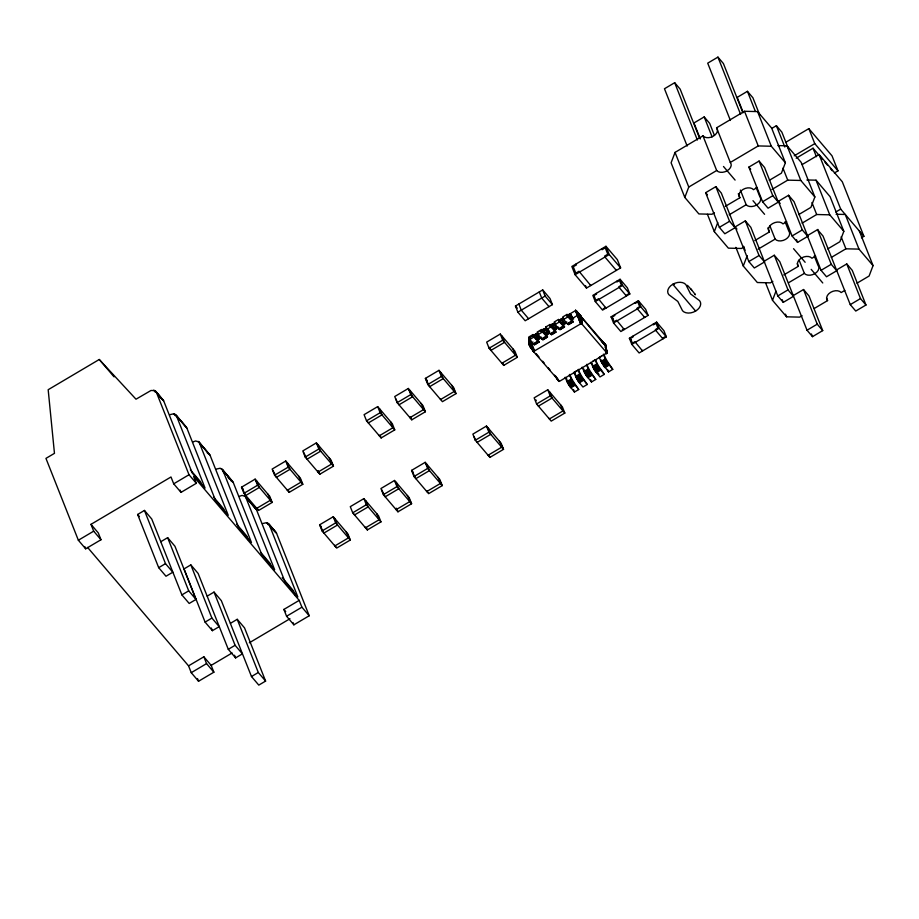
<?xml version="1.0" encoding="UTF-8"?>
<svg xmlns="http://www.w3.org/2000/svg" width="919" height="919" viewBox="0 0 919 919"><rect width="100%" height="100%" fill="white"/><g stroke="black" fill="none" stroke-linecap="round" stroke-linejoin="round"><path stroke-width="1.38" d="M534.755 344.338C532.905 345.36 529.47 339.18 528.724 337.078L532.986 334.562C542.555 349.335 530.7 323.844 539.51 339.203L537.649 337.227L538.787 342.293L533.95 337.02L532.986 334.562M543.049 338.422C543.474 342.58 537.201 333.586 537.236 332.046L541.498 329.53L542.463 331.977L547.299 337.262L546.162 332.196L548.023 334.16L545.897 335.424M551.71 333.873C550.941 336.538 546.081 328.68 545.748 327.003L550.01 324.487L550.975 326.946L555.811 332.218L554.674 327.153L556.535 329.128L554.41 330.392M558.522 319.456C567.999 334.011 556.294 308.853 565.047 324.085L563.152 322.178L564.323 327.175L559.487 321.903L558.522 319.456L554.26 321.972C554.226 323.499 560.498 332.494 560.073 328.347M567.034 314.413L567.999 316.871L572.836 322.144L571.698 317.078L573.559 319.054C564.806 303.833 576.523 328.933 567.034 314.413L562.773 316.929C563.106 318.606 567.965 326.452 568.735 323.798M534.054 352.172L534.536 350.886L581.417 323.431L606.931 353.022L559.418 381.385L534.054 352.172L529.666 345.969L529.551 337.732L534.536 350.886M533.905 351.805L529.505 345.349L529.39 337.939L530.309 343.66L534.238 351.104L530.332 343.649L529.482 337.79L530.654 343.373L534.376 350.989L530.677 343.361L529.516 337.755C530.01 343.005 530.688 346.785 534.123 351.242L530.022 343.982L529.424 337.859L529.539 344.993L533.916 351.667M602.761 342.764L575.799 310.473L605.587 344.947L605.127 347.52M606.931 353.022L605.885 345.51L600.635 339.57L605.931 345.843L600.635 339.57L605.805 346.52L606.919 353.16L605.897 346.176L600.635 339.605L605.77 345.211L606.862 352.758M769.283 180.331L781.426 173.151L785.377 162.755L771.65 128.109L757.589 111.601L744.516 111.279L716.59 127.81A8.03 5.468 -21.6 0 1 713.431 136.127A8.03 5.468 -21.6 0 1 702.966 135.863L675.051 152.393L671.1 162.789L684.816 197.436L698.888 213.943L711.961 214.253L714.396 212.817M684.816 197.436L688.768 187.039L716.682 170.52A8.03 5.468 -21.6 0 0 727.147 170.773A8.03 5.468 -21.6 0 0 730.306 162.456L758.232 145.926L771.305 146.247L785.377 162.755M743.885 247.039L741.461 248.475L728.376 248.153L714.316 231.645L717.762 222.559M772.845 281.409L770.421 282.845L757.336 282.524L743.276 266.016L747.216 255.62M802.069 315.699L799.645 317.135L786.561 316.814L772.5 300.306L775.946 291.208M777.922 145.593L787.078 145.811L801.15 162.318L814.866 196.965L810.914 207.361L798.783 214.552M806.882 179.963L816.038 180.181L830.11 196.689L843.826 231.335L839.874 241.731L827.743 248.911M859.334 230.979L873.05 265.625L869.098 276.022L856.967 283.201M529.631 344.648L529.447 337.824L529.631 344.659L533.962 351.517L529.631 344.648L529.401 337.893L530.033 343.97M530.654 343.373L532.951 341.983M169.705 414.71L173.794 413.78L176.437 415.79L205.063 488.081L192.278 473.078L163.651 400.787L154.852 390.564L150.992 390.495L136.001 399.202L99.252 359.49L48.179 389.713L54.462 453.343L45.95 458.386L78.356 540.234L85.662 548.804L100.987 539.74L98.287 532.917L90.981 524.347L170.991 476.984L173.702 483.808L181.009 492.377L196.321 483.314L193.622 476.49L299.203 600.371L301.903 607.195L309.209 615.764L293.885 624.828L286.579 616.258L283.879 609.435L299.203 600.371M699.692 138.447L680.163 89.132L674.684 82.71L664.471 88.752L687.159 146.052M742.931 112.853L723.414 63.549L717.934 57.116L707.71 63.158L730.41 120.458M714.408 135.346L709.663 123.353L704.184 116.92L693.96 122.962L700.301 138.953M759.76 115.082L752.902 97.759L747.423 91.326L737.21 97.368L743.011 112.038M771.845 128.384L776.383 125.696L781.862 132.129L788.192 148.12M78.356 540.234L93.681 531.171L100.987 539.74M173.702 483.808L189.015 474.744L196.321 483.314M144.444 510.436L165.5 563.646L172.806 572.215L165.994 576.247L158.688 567.666L137.632 514.468L144.444 510.436L151.75 519.017L181.893 594.892L189.199 603.461L196.011 599.429L174.943 546.231L167.637 537.661L160.825 541.693M605.954 246.292L571.848 266.476L575.099 274.701L586.494 288.072L620.612 267.888L617.361 259.663L605.954 246.292L609.217 254.517L620.612 267.888M785.883 142.215L808.835 128.637L832.028 155.851L837.979 170.854L834.349 173.002M705.631 192.703L715.844 186.649L721.323 193.082L735.039 227.728L724.827 233.782L719.347 227.349L705.631 192.703L707.458 194.839M748.87 167.109L759.083 161.066L764.562 167.488L778.29 202.134L768.066 208.188L762.586 201.755L748.87 167.109L750.697 169.245M515.444 306.038L542.692 289.922L549.999 298.491L552.422 304.626L525.186 320.754L517.879 312.184L515.444 306.038L517.271 308.187M575.099 274.701L609.217 254.517M517.879 312.184L545.116 296.056L552.422 304.626M794.234 155.793L814.774 143.64L837.979 170.854M796.199 158.183L813.039 148.212L822.172 158.93M241.502 487.208L255.126 479.144L269.738 496.294L272.173 502.429L258.549 510.493L243.937 493.342L241.502 487.208L243.328 489.345M285.775 461.005L272.15 469.069L274.586 475.203L289.198 492.354L302.81 484.29L300.387 478.156L285.775 461.005L288.198 467.151L302.81 484.29M316.412 442.866L302.799 450.93L305.223 457.076L319.835 474.215L333.459 466.151L331.024 460.017L316.412 442.866L318.847 449.012L333.459 466.151M377.709 406.6L364.085 414.664L366.52 420.799L381.132 437.938L394.745 429.885L392.321 423.739L377.709 406.6L380.133 412.734L394.745 429.885M408.358 388.461L394.733 396.526L397.157 402.66L411.781 419.811L425.394 411.746L422.97 405.612L408.358 388.461L410.782 394.596L425.394 411.746M425.382 378.387L438.995 370.323L453.607 387.473L456.042 393.608L442.418 401.672L427.806 384.521L425.382 378.387L427.209 380.523M500.292 334.056L486.668 342.109L489.103 348.255L503.715 365.394L517.328 357.33L514.904 351.196L500.292 334.056L502.716 340.191L517.328 357.33M725.321 206.361L739.887 197.734A8.03 5.468 -21.6 0 1 743.046 189.417A8.03 5.468 -21.6 0 1 753.511 189.67L757.153 187.522M243.937 493.342L257.55 485.278L272.173 502.429M274.586 475.203L288.198 467.151M305.223 457.076L318.847 449.012M366.52 420.799L380.133 412.734M397.157 402.66L410.782 394.596M427.806 384.521L441.43 376.468L456.042 393.608M489.103 348.255L502.716 340.191M802.184 164.558L819.093 154.553L842.298 181.767L863.894 236.332L861.425 237.803M620.084 279.273L592.847 295.401L595.271 301.535L602.577 310.105L629.825 293.988L627.39 287.842L620.084 279.273L622.519 285.418L629.825 293.988M729.181 214.793L746.182 204.73A8.03 5.468 -21.6 0 0 756.647 204.983A8.03 5.468 -21.6 0 0 759.806 196.666L756.107 187.338M771.937 189.486L787.721 180.147L800.805 180.469L814.866 196.965M530.768 337.02L538.029 332.724M541.647 330.576L546.495 327.715M550.125 325.567L554.961 322.695M558.591 320.547L563.427 317.687M567.057 315.539L575.765 310.461L579.636 315.355L581.589 323.454M532.526 336.193L535.938 334.102M540.2 331.587C543.531 326.693 547.161 330.197 548.023 334.16M549.631 325.958C552.767 321.616 555.731 325.981 556.535 329.128M559.131 320.455L561.475 318.996M566.655 315.883L569.987 313.953M532.963 336.078L536.156 334.194M542.095 330.806L544.668 329.151M549.987 326.004L553.181 324.108M559.131 320.731L561.256 319.467M567.023 315.929L570.205 314.034M542.83 330.61L544.956 329.358M568.367 315.504L570.492 314.241M533.663 336.228L535.788 334.976M542.176 331.196L544.45 329.071M550.688 326.153L552.962 324.028M559.2 321.122L561.325 319.858M567.712 316.079L569.837 314.815M568.7 315.826L570.825 314.562M533.813 336.722L535.938 335.458M542.325 331.679L544.301 329.932M550.837 326.647L552.813 324.901M559.349 321.604L561.475 320.352M567.862 316.573L569.987 315.309M529.7 339.536L533.95 337.02M538.212 334.505L542.463 331.977M546.725 329.462L550.975 326.946M555.237 324.43L559.487 321.903M563.749 319.387L567.999 316.871M719.347 227.349L729.56 221.307L735.039 227.728M762.586 201.755L772.81 195.713L778.29 202.134M595.271 301.535L622.519 285.418M539.12 338.33L541.245 337.078M547.632 333.298L549.757 332.035M556.144 328.255L558.27 327.003M564.657 323.224L566.782 321.96M573.169 318.181C579.027 313.413 581.876 314.539 581.75 323.488M533.307 343.775L537.569 341.259M541.819 338.743L546.081 336.216M550.332 333.7L554.594 331.185M558.844 328.669L563.106 326.142M567.356 323.626L571.618 321.11M533.698 344.2L537.948 341.684M542.21 339.168L546.46 336.653M550.722 334.125L554.973 331.61M559.234 329.094L563.496 326.567M567.747 324.051L572.009 321.535M536.811 342.684L538.948 341.431M570.86 322.535L572.996 321.271M534.031 344.522L538.293 342.006M542.543 339.49L546.805 336.963M551.055 334.447L555.317 331.931M559.568 329.416L563.829 326.888M568.08 324.373L572.342 321.857M534.318 344.728L539.016 341.822M542.83 339.697L547.529 336.779M551.343 334.654L555.593 332.138M559.855 329.611L564.553 326.704M568.367 324.579L573.065 321.661M534.536 344.809L539.016 342.098M543.049 339.777L547.529 337.055M551.561 334.734L556.041 332.023M560.073 329.703L564.553 326.98M568.585 324.66L573.065 321.949M158.688 567.666L165.5 563.646M735.12 226.913L745.332 220.87L750.812 227.292L764.528 261.949L754.315 267.992L748.836 261.559L735.12 226.913L736.946 229.061M778.359 201.318L788.582 195.276L794.062 201.709L807.778 236.355L797.566 242.398L792.086 235.965L778.359 201.318L780.185 203.467M603.163 308.922L605.713 307.406L605.989 308.095L598.407 298.836L595.857 300.352L593.961 295.573L596.523 294.057L596.247 293.379M626.999 294.815L628.699 293.804M190.83 564.875L184.03 568.907L205.086 622.106L212.392 630.675L219.204 626.655L211.898 618.073L190.83 564.875L198.136 573.445L228.291 649.331L235.597 657.901L242.398 653.869L235.092 645.299L214.035 592.089L207.223 596.121M611.112 316.825L638.349 300.708L645.655 309.278L648.09 315.412L620.853 331.541L613.547 322.971L611.112 316.825L612.939 318.973M613.547 322.971L640.784 306.843L648.09 315.412M754.809 240.571L769.375 231.944A8.03 5.468 -21.6 0 1 772.534 223.627A8.03 5.468 -21.6 0 1 782.999 223.891L786.641 221.732M758.141 249.152L775.142 239.101A8.03 5.468 -21.6 0 0 785.607 239.354A8.03 5.468 -21.6 0 0 788.755 231.037L785.067 221.709M802.115 223.133L816.681 214.518L829.765 214.828L843.826 231.335M622.278 329.852L623.978 328.841L624.254 329.519L616.672 320.272L614.122 321.776L612.238 317.009L614.788 315.493L614.512 314.815M181.893 594.892L188.705 590.86L196.011 599.429M748.836 261.559L759.048 255.516L764.528 261.949M792.086 235.965L802.298 229.922L807.778 236.355M835.762 212.036L840.701 209.118L863.894 236.332M629.377 338.261L656.614 322.132L663.92 330.714L666.355 336.848L639.119 352.976L631.812 344.395L629.377 338.261L631.204 340.398M576.925 370.587L573.732 372.471L578.476 381.638L582.968 387.014L587.218 384.487C584.116 379.593 580.188 375.101 578.384 369.335M592.893 361.144L595.018 359.88L598.809 367.646L604.242 374.412L599.992 376.928L594.559 370.162L590.756 362.396M603.921 354.229C605.736 359.984 609.653 364.475 612.755 369.381L608.504 371.896L601.049 361.397L599.268 357.365L601.405 356.101M774.292 255.241L764.08 261.283L777.796 295.929L783.275 302.362L793.488 296.309L788.008 289.887L774.292 255.241L779.771 261.662L807.02 330.22L812.499 336.653L822.712 330.61L808.996 295.952L803.516 289.531L793.304 295.573M817.899 229.428L807.319 235.689L821.046 270.335L826.526 276.768L836.738 270.726L831.258 264.293L817.542 229.647L823.022 236.068L850.27 304.626L855.75 311.059L865.962 305.016L852.246 270.358L846.767 263.937L836.543 269.979M319.64 524.795L333.264 516.731L347.876 533.882L350.3 540.016L336.687 548.08L322.075 530.929L319.64 524.795L321.466 526.932M363.913 498.592L350.288 506.656L352.712 512.791L367.336 529.941L380.948 521.877L378.525 515.743L363.913 498.592L366.336 504.738L380.948 521.877M394.55 480.453L380.937 488.517L383.361 494.652L397.973 511.803L411.597 503.738L409.162 497.604L394.55 480.453L396.985 486.599L411.597 503.738M411.574 470.379L425.198 462.326L439.81 479.465L442.246 485.6L428.622 493.664L414.009 476.524L411.574 470.379L413.401 472.527M486.484 426.048L472.871 434.113L475.295 440.247L489.907 457.398L503.532 449.334L501.108 443.188L486.484 426.048L488.919 432.183L503.532 449.334M547.781 389.771L534.157 397.835L536.593 403.969L551.205 421.12L564.829 413.056L562.394 406.922L547.781 389.771L550.205 395.917L564.829 413.056M569.872 374.378C571.675 380.144 575.604 384.636 578.706 389.53L574.444 392.045L569.022 385.279L567 381.546L571.262 379.019L569.366 374.745M575.512 376.503L579.774 373.987L577.994 369.955M586.896 364.303C588.711 370.07 592.629 374.561 595.73 379.455L591.48 381.971L586.046 375.205L584.024 371.471L588.286 368.944L586.506 364.912M592.537 366.428L596.799 363.913M601.049 361.397L605.311 358.869L603.278 354.332M567.322 382.235L571.584 379.719L571.262 379.019M575.834 377.204L580.096 374.688L579.774 373.987M584.346 372.161L588.608 369.645L588.286 368.944M592.858 367.129L597.12 364.602M601.371 362.086L605.632 359.57L605.311 358.869M631.812 344.395L659.049 328.278L666.355 336.848M567.701 382.982L571.951 380.466L571.584 379.719M576.213 377.939L580.463 375.423L580.096 374.688M584.725 372.907L588.976 370.38L588.608 369.645M593.237 367.864L597.488 365.348M601.75 362.833L606 360.305L605.632 359.57M568.114 383.74L572.365 381.224L571.951 380.466M576.627 378.708L580.877 376.193L580.463 375.423M585.139 373.665L589.389 371.15L588.976 370.38M593.651 368.634L597.901 366.118M602.163 363.591L606.414 361.075L606 360.305M568.551 384.521L572.813 381.994L578.706 389.53M577.063 379.478L581.325 376.962L587.218 384.487M585.575 374.447L589.837 371.919L595.73 379.455M594.088 369.404L598.349 366.888M602.611 364.361L606.862 361.845L612.755 369.381M322.075 530.929L335.688 522.865L350.3 540.016M352.712 512.791L366.336 504.738M383.361 494.652L396.985 486.599M414.009 476.524L427.634 468.46L442.246 485.6M475.295 440.247L488.919 432.183M536.593 403.969L550.205 395.917M569.022 385.279L573.272 382.752M577.534 380.236L581.784 377.72M586.046 375.205L590.297 372.677M594.559 370.162L598.809 367.646M603.071 365.119L607.321 362.603M569.493 386.003L573.743 383.487M578.005 380.96L582.255 378.444M586.517 375.928L590.779 373.401M595.03 370.885L599.291 368.37M603.542 365.854L607.804 363.327M569.964 386.681L574.214 384.153M578.476 381.638L582.726 379.122M586.988 376.606L591.239 374.079M595.501 371.563L599.751 369.047M604.013 366.52L608.263 364.004M570.412 387.29L574.674 384.762M578.924 382.247L583.186 379.731M587.436 377.204L591.698 374.688M595.949 372.172L600.21 369.656M604.461 367.129L608.723 364.613M570.837 387.807L575.087 385.291M579.349 382.775L583.611 380.248M587.861 377.732L592.123 375.216M596.374 372.689L600.635 370.173M604.886 367.657L609.148 365.142M662.679 338.181L665.23 336.676M783.769 274.942L798.335 266.315A8.03 5.468 -21.6 0 1 801.494 257.998A8.03 5.468 -21.6 0 1 811.959 258.25L815.601 256.102M205.086 622.106L211.898 618.073M788.582 282.73L804.366 273.391A8.03 5.468 -21.6 0 0 814.831 273.644A8.03 5.468 -21.6 0 0 817.979 265.327L814.291 255.999M831.339 257.423L845.905 248.808L858.989 249.118L873.05 265.625M777.796 295.929L788.008 289.887M821.046 270.335L831.258 264.293M230.416 623.346L237.228 619.314L244.534 627.884L265.602 681.082L258.79 685.114L251.484 676.545L221.341 600.67L214.035 592.089M188.544 665.861L203.857 656.798L211.163 665.367L213.874 672.191L198.55 681.255L191.244 672.685L188.544 665.861L87.592 547.414M228.291 649.331L235.092 645.299M191.244 672.685L206.557 663.61L213.874 672.191M286.579 616.258L301.903 607.195M211.163 665.367L232.093 652.984M249.336 642.783L289.956 618.74M814.211 308.508L827.559 300.605A8.03 5.468 -21.6 0 1 830.719 292.288A8.03 5.468 -21.6 0 1 841.184 292.552L844.825 290.393M807.02 330.22L817.232 324.177L822.712 330.61M850.27 304.626L860.483 298.583L865.962 305.016M251.484 676.545L258.296 672.513L265.602 681.082M192.91 441.936L195.678 440.971L199.044 442.05L210.049 455.215L238.676 527.517L251.461 542.52L222.835 470.218L220.192 468.219L216.103 469.149M239.308 496.375L242.076 495.41L245.442 496.49L256.447 509.654L285.062 581.957L297.848 596.959L269.233 524.657L266.59 522.647L262.501 523.589M836.106 214.253L845.262 214.472L858.989 249.118M674.512 284.373L672.777 284.281A10.029 6.835 -21.6 0 0 668.837 294.677L677.831 301.443L682.53 310.748A10.029 6.835 -21.6 0 0 695.614 311.07A10.029 6.835 -21.6 0 0 699.554 300.674L690.56 293.908L685.861 284.603A10.029 6.835 -21.6 0 0 672.777 284.281L695.614 311.07M163.054 399.822L159.182 396.629M207.407 453.216L209.452 454.262M230.6 480.43L233.242 482.441L261.869 554.743L274.655 569.746L245.442 496.49M309.209 615.764L276.539 533.227L270.243 526.932M555.053 375.595C563.439 387.646 555.972 377.835 555.409 375.733M199.044 442.05L228.257 515.306L215.471 500.304L186.844 428.001L174.943 414.147M255.85 508.701L244.534 495.8M687.458 285.338L691.616 289.899M575.949 310.542L580.923 316.01L582.129 323.718M605.77 345.211L600.624 339.502L605.587 344.947L606.781 352.655M581.899 323.545L580.371 315.585L575.88 310.496L580.682 315.78L582.026 323.626M580.371 315.585L575.914 310.519L580.027 315.447M600.635 339.536L605.885 345.51M824.917 162.146L827.651 165.363M830.397 168.568L832.223 170.716M752.994 200.698L764.585 214.311M723.494 166.488L735.097 180.09M793.545 248.681L805.147 262.283M811.178 269.359L822.769 282.972M662.955 338.87L655.638 330.289L655.373 329.611L657.924 328.094L656.04 323.327L653.478 324.832L653.214 324.154M549.022 306.647L541.716 298.078L539.281 291.932M596.305 371.299L599.016 374.481M550.01 324.487L554.111 329.082L552.962 325.383M545.748 327.003L549.367 331.242M541.498 329.53L545.599 334.125L544.45 330.426M528.586 318.732L521.28 310.162L518.856 304.028M534.41 351.598L529.666 345.969L529.401 338.008L529.781 344.878M536.236 353.735L538.982 356.951M542.635 361.236L544.462 363.384M548.115 367.669L549.941 369.817M489.184 456.18L487.817 454.572L488.081 455.25L501.705 447.185L501.441 446.508L502.808 448.116L499.281 441.051M411.046 418.593L409.679 416.985L409.954 417.663L423.567 409.598L423.303 408.921L424.67 410.529L421.143 403.464M427.898 492.446L426.519 490.838L426.795 491.527L440.419 483.463L440.144 482.785L441.511 484.382L437.984 477.329M288.463 491.137L287.096 489.528L287.371 490.206L300.984 482.153L300.72 481.464L302.087 483.072L298.56 476.008M335.963 546.862L334.585 545.254L334.861 545.932L348.473 537.868L348.209 537.19L349.576 538.798L346.049 531.733M257.825 509.275L256.447 507.667L256.723 508.345L270.347 500.281L270.071 499.603L271.438 501.211L267.911 494.146M175.839 414.825L186.258 427.048M222.237 469.264L232.645 481.487M268.635 523.704L275.941 532.273M155.748 391.253L163.651 400.787M176.437 415.79L186.844 428.001M199.63 443.004L210.049 455.215M222.835 470.218L233.242 482.441M246.028 497.443L256.447 509.654M269.233 524.657L276.539 533.227M154.852 390.564L162.158 399.145M198.136 441.361L208.556 453.584M221.341 468.587L231.749 480.798M267.739 523.014L275.045 531.596M153.703 390.207L155.529 392.344M173.794 413.78L175.529 415.813M222.789 471.263L224.523 473.308M228.004 477.375L229.739 479.408M266.59 522.647L268.417 524.795M99.252 359.49L114.048 376.847M190.348 469.804L200.388 481.59L201.87 485.335M213.541 497.018L223.581 508.804L225.075 512.561M236.734 524.244L246.786 536.03L248.268 539.775M260.847 552.526L269.979 563.244L271.473 567M282.225 577.603L293.184 590.469L295.16 595.466M283.879 609.435L285.706 611.583M137.632 514.468L139.458 516.616M694.925 294.103L695.442 294.758L690.904 288.98M579.636 315.355L575.845 310.484L579.211 315.32L581.417 323.431M586.736 375.09L586.242 374.378M600.589 339.708L602.025 341.753M554.513 375.17L558.706 381.098M529.666 345.969L533.973 352.057M529.551 345.67L529.413 338.043L529.551 345.67L533.928 351.931M595.087 369.84L594.593 369.059M556.88 377.973L559.085 381.339M569.389 384.705L568.746 383.625M557.867 379.156L559.246 381.374M603.266 364.292L602.795 363.476M529.792 344.315L534.031 351.38L529.803 344.303L529.424 337.859M606.414 361.075L606.862 361.845M589.389 371.15L589.837 371.919M580.877 376.193L581.325 376.962M577.557 379.145L577.006 378.077M572.365 381.224L572.813 381.994M585.92 373.826L585.518 373.034M581.049 323.465L575.662 310.473L580.682 323.591M578.315 315.401L575.708 310.473L580.854 323.522M595.822 360.03C597.178 365.716 601.704 369.518 604.242 374.412M574.536 372.62L574.915 373.367M591.939 363.281L592.261 363.981M594.145 368.255L592.698 364.992M582.129 367.186L584.024 371.471M566.403 378.398L566.724 379.099M565.105 377.261L567 381.546M580.509 323.683L575.524 310.53M601.221 359.949L602.542 362.959M583.749 369.024L585.081 372.034M575.237 374.056L576.569 377.077M567.161 380.098L568.493 383.12M577.856 315.527L575.662 310.473L578.763 315.332L581.233 323.442M808.835 128.637L814.774 143.64M819.093 154.553L840.701 209.118M813.039 148.212L816.405 156.701M841.161 236.815L845.905 248.808M816.038 180.181L829.765 214.828M846.767 263.937L860.483 298.583M811.936 202.513L816.681 214.518M787.078 145.811L800.805 180.469M776.383 125.696L784.826 147.017M782.977 168.154L787.721 180.147M757.589 111.601L771.305 146.247M747.423 91.326L755.338 111.314M788.582 195.276L802.298 229.922M826.503 297.94L827.559 300.605M796.509 239.733L797.566 242.398M744.516 111.279L758.232 145.926M799.093 260.066L804.366 273.391M717.934 57.116L740.622 114.415M759.083 161.066L772.81 195.713M797.278 263.65L798.335 266.315M803.516 289.531L817.232 324.177M769.858 225.775L775.142 239.101M811.443 333.988L812.499 336.653M767.79 227.946L769.375 231.944M716.59 127.81L730.306 162.456M740.381 190.072L746.182 204.73M782.218 299.697L783.275 302.362M738.302 193.737L739.887 197.734M785.504 314.149L786.561 316.814M704.184 116.92L712.099 136.908M745.332 220.87L759.048 255.516M765.642 282.983L772.5 300.306M702.966 135.863L716.682 170.52M743.528 246.292L745.102 250.29M674.684 82.71L697.372 140.01M715.844 186.649L729.56 221.307M735.889 247.36L743.276 266.016M707.458 214.322L714.316 231.645M675.051 152.393L688.768 187.039M656.614 322.132L659.049 328.278M638.349 300.708L640.784 306.843M644.414 316.745L644.678 317.434L637.372 308.864L637.108 308.175L639.658 306.67L637.775 301.892L635.213 303.408L634.949 302.719M615.983 269.497L616.35 270.416L604.955 257.033L604.587 256.125L607.792 254.23L605.253 247.831L602.06 249.727L601.692 248.808M626.149 295.321L626.413 295.998L619.107 287.429L618.843 286.751L621.393 285.235L619.509 280.456L616.948 281.972L616.683 281.294M642.255 350.277L642.519 350.955L634.949 341.696L632.387 343.212L630.503 338.433L633.053 336.928L632.777 336.239M590.4 284.637L590.768 285.556L579.004 271.266L575.799 273.161L573.272 266.763L576.466 264.867L576.11 263.96M585.564 285.729L586.494 288.072M607.528 369.438L608.504 371.896M590.503 379.513L591.48 381.971M542.692 289.922L545.116 296.056M573.479 389.587L574.444 392.045M560.567 404.774L563.002 410.919L549.378 418.972L549.102 418.294M549.608 391.919L552.032 398.053L538.419 406.118L538.143 405.44M535.984 399.983L536.259 400.661M513.078 349.059L515.502 355.193L501.889 363.258L501.613 362.568M502.119 336.193L504.542 342.339L490.93 350.392L489.712 347.325M502.739 362.936L503.715 365.394M488.311 428.197L488.586 428.874L487.219 427.266L490.746 434.331L477.122 442.395L476.858 441.706M488.942 454.939L489.907 457.398M474.066 436.525L475.491 440.098M451.78 385.325L455.319 392.39L453.94 390.782L454.216 391.471L440.592 399.524L440.327 398.846M440.821 372.471L441.097 373.148L439.73 371.54L443.257 378.605L429.632 386.669L426.106 379.604M438.995 370.323L441.43 376.468M410.184 390.609L410.448 391.287L409.081 389.679L412.608 396.744L398.984 404.808L398.72 404.119M410.804 417.352L411.781 419.811M427.025 464.463L427.301 465.152L425.922 463.544L429.46 470.608L415.836 478.661L412.309 471.596M425.198 462.326L427.634 468.46M395.928 398.938L397.353 402.511M390.495 421.603L392.918 427.737L379.306 435.801L379.03 435.124M379.536 408.737L381.959 414.883L368.347 422.935L368.071 422.258M407.335 495.456L410.873 502.521L409.495 500.912L409.771 501.602L396.146 509.654L395.882 508.977L397.249 510.585L396.307 508.196M380.156 435.491L381.132 437.938M396.376 482.601L396.652 483.279L395.285 481.671L398.812 488.736L385.187 496.8L381.661 489.735M397.008 509.344L397.973 511.803M376.698 513.595L379.122 519.74L365.509 527.793L365.234 527.115M365.739 500.74L368.163 506.874L354.539 514.939L354.274 514.249M366.359 527.483L367.336 529.941M329.197 457.869L332.735 464.934L331.357 463.325L331.633 464.015L318.008 472.079L317.744 471.39L319.111 472.998L318.169 470.608M318.238 445.014L318.514 445.692L317.147 444.095L320.674 451.149L307.049 459.213L303.523 452.148M318.87 471.757L319.835 474.215M335.09 518.879L335.355 519.557L333.988 517.948L337.514 525.013L323.902 533.077L320.363 526.013M333.264 516.731L335.688 522.865M287.601 463.153L287.865 463.831L286.498 462.223L290.025 469.287L276.412 477.352L272.874 470.287M288.221 489.896L289.198 492.354M256.952 481.292L257.217 481.97L255.85 480.361L259.388 487.426L245.764 495.49L242.237 488.426M255.126 479.144L257.55 485.278M292.989 622.554L293.885 624.828M156.345 392.206L189.015 474.744M237.228 619.314L258.296 672.513M180.101 490.103L181.009 492.377M234.54 655.236L235.597 657.901M211.347 628.022L212.392 630.675M167.637 537.661L188.705 590.86M203.857 656.798L206.557 663.61M197.505 678.613L198.55 681.255M90.981 524.347L93.681 531.171M84.766 546.529L85.662 548.804M529.401 338.008L529.505 345.349M575.57 310.507L577.419 315.699M606 351.23L606.597 353.712M606.195 351.035L606.712 353.585M529.551 337.732L530.677 343.361M605.644 346.865L606.804 353.447M605.805 346.52L606.873 353.298M529.482 337.79L530.309 343.66"/></g></svg>
